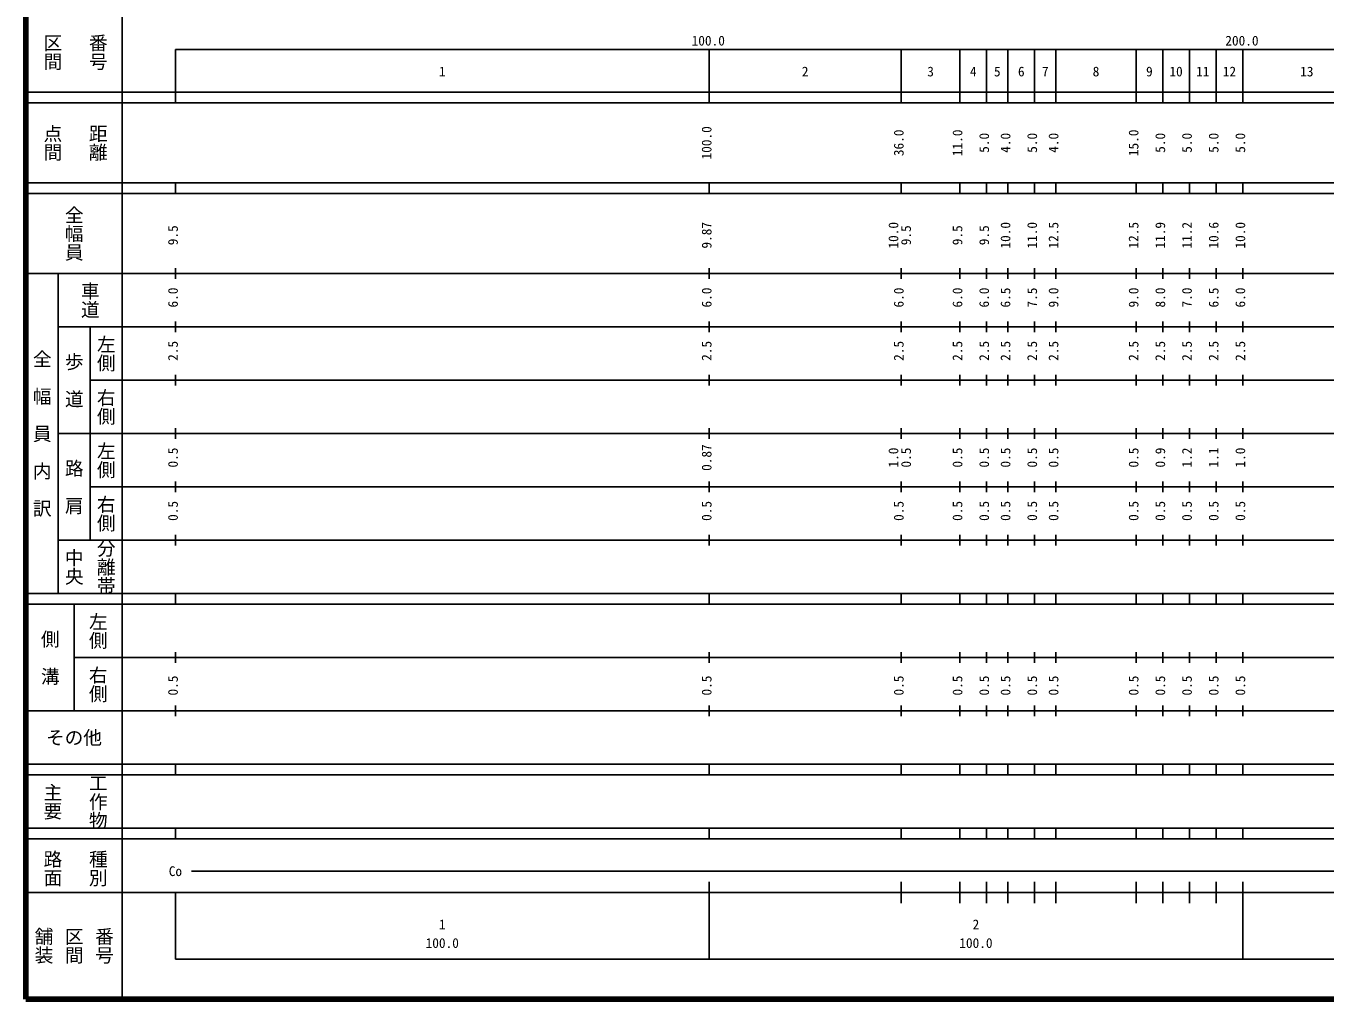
# Model space of a CAD drawing. Units: millimetres on the paper, enlarged 1000 times. Extents: x -17984 to 622016, y -204319 to 155681.
# Drawn here: x -17984 to 225428, y -204319 to -21910 of the extents above; entities that cross this region are included whole.
import ezdxf
from ezdxf.enums import TextEntityAlignment as Align

# ---------------------------------------------------------------- set-up
doc = ezdxf.new("R2010")
doc.units = ezdxf.units.MM
doc.header["$LTSCALE"] = 1000
doc.layers.add('M-TTL', color=2, linetype='Continuous', lineweight=140)
doc.layers.add('M-TTL-BAND', color=7, linetype='Continuous', lineweight=25)
doc.styles.add('@ＭＳ ゴシック', font='')
doc.styles.add('ＭＳ ゴシック', font='')
doc.styles.get('@ＭＳ ゴシック').set_extended_font_data('@MS Gothic')
doc.styles.get('ＭＳ ゴシック').set_extended_font_data('MS Gothic')

msp = doc.modelspace()

# ---------------------------------------------------------------- linework, layer by layer
at = {"layer": 'M-TTL'}
for p, q in [((-17984, 155681), (-17984, -204319)), ((-17984, -204319), (622016, -204319))]:
    msp.add_line(p, q, dxfattribs=at)
at = {"layer": 'M-TTL-BAND'}
for p, q in [((16, 145681), (16, -204319)), ((10016, -26319), (521016, -26319)), ((10016, -26319), (10016, -36319)), ((110016, -36319), (110016, -26319)), ((146016, -36319), (146016, -26319)), ((157016, -36319), (157016, -26319)), ((162016, -36319), (162016, -26319)), ((166016, -36319), (166016, -26319)), ((171016, -36319), (171016, -26319)), ((175016, -36319), (175016, -26319)), ((190016, -36319), (190016, -26319)), ((195016, -36319), (195016, -26319)), ((200016, -36319), (200016, -26319)), ((205016, -36319), (205016, -26319)), ((210016, -36319), (210016, -26319)), ((-17984, -34319), (521016, -34319)), ((-17984, -36319), (521016, -36319)), ((-17984, -51319), (521016, -51319)), ((-17984, -53319), (521016, -53319)), ((10016, -53319), (10016, -51319)), ((110016, -53319), (110016, -51319)), ((146016, -53319), (146016, -51319)), ((157016, -53319), (157016, -51319)), ((162016, -53319), (162016, -51319)), ((166016, -53319), (166016, -51319)), ((171016, -53319), (171016, -51319)), ((175016, -53319), (175016, -51319)), ((190016, -53319), (190016, -51319)), ((195016, -53319), (195016, -51319)), ((200016, -53319), (200016, -51319)), ((205016, -53319), (205016, -51319)), ((210016, -53319), (210016, -51319)), ((10016, -69319), (10016, -67319)), ((110016, -69319), (110016, -67319)), ((146016, -69319), (146016, -67319)), ((157016, -69319), (157016, -67319)), ((162016, -69319), (162016, -67319)), ((166016, -69319), (166016, -67319)), ((171016, -69319), (171016, -67319)), ((175016, -69319), (175016, -67319)), ((190016, -69319), (190016, -67319)), ((195016, -69319), (195016, -67319)), ((200016, -69319), (200016, -67319)), ((205016, -69319), (205016, -67319)), ((210016, -69319), (210016, -67319)), ((-17984, -68319), (521016, -68319)), ((-11984, -128319), (-11984, -68319)), ((10016, -79319), (10016, -77319)), ((110016, -79319), (110016, -77319)), ((146016, -79319), (146016, -77319)), ((157016, -79319), (157016, -77319)), ((162016, -79319), (162016, -77319)), ((166016, -79319), (166016, -77319)), ((171016, -79319), (171016, -77319)), ((175016, -79319), (175016, -77319)), ((190016, -79319), (190016, -77319)), ((195016, -79319), (195016, -77319)), ((200016, -79319), (200016, -77319)), ((205016, -79319), (205016, -77319)), ((210016, -79319), (210016, -77319)), ((-11984, -78319), (521016, -78319)), ((-5984, -78319), (-5984, -118319)), ((10016, -89319), (10016, -87319)), ((110016, -89319), (110016, -87319)), ((146016, -89319), (146016, -87319)), ((157016, -89319), (157016, -87319)), ((162016, -89319), (162016, -87319)), ((166016, -89319), (166016, -87319)), ((171016, -89319), (171016, -87319)), ((175016, -89319), (175016, -87319)), ((190016, -89319), (190016, -87319)), ((195016, -89319), (195016, -87319)), ((200016, -89319), (200016, -87319)), ((205016, -89319), (205016, -87319)), ((210016, -89319), (210016, -87319)), ((-5984, -88319), (521016, -88319)), ((10016, -99319), (10016, -97319)), ((110016, -99319), (110016, -97319)), ((146016, -99319), (146016, -97319)), ((157016, -99319), (157016, -97319)), ((162016, -99319), (162016, -97319)), ((166016, -99319), (166016, -97319)), ((171016, -99319), (171016, -97319)), ((175016, -99319), (175016, -97319)), ((190016, -99319), (190016, -97319)), ((195016, -99319), (195016, -97319)), ((200016, -99319), (200016, -97319)), ((205016, -99319), (205016, -97319)), ((210016, -99319), (210016, -97319)), ((-11984, -98319), (521016, -98319)), ((-5984, -108319), (521016, -108319)), ((10016, -109319), (10016, -107319)), ((110016, -109319), (110016, -107319)), ((146016, -109319), (146016, -107319)), ((157016, -109319), (157016, -107319)), ((162016, -109319), (162016, -107319)), ((166016, -109319), (166016, -107319)), ((171016, -109319), (171016, -107319)), ((175016, -109319), (175016, -107319)), ((190016, -109319), (190016, -107319)), ((195016, -109319), (195016, -107319)), ((200016, -109319), (200016, -107319)), ((205016, -109319), (205016, -107319)), ((210016, -109319), (210016, -107319)), ((-11984, -118319), (521016, -118319)), ((10016, -119319), (10016, -117319)), ((110016, -119319), (110016, -117319)), ((146016, -119319), (146016, -117319)), ((157016, -119319), (157016, -117319)), ((162016, -119319), (162016, -117319)), ((166016, -119319), (166016, -117319)), ((171016, -119319), (171016, -117319)), ((175016, -119319), (175016, -117319)), ((190016, -119319), (190016, -117319)), ((195016, -119319), (195016, -117319)), ((200016, -119319), (200016, -117319)), ((205016, -119319), (205016, -117319)), ((210016, -119319), (210016, -117319)), ((-17984, -128319), (521016, -128319)), ((10016, -130319), (10016, -128319)), ((110016, -130319), (110016, -128319)), ((146016, -130319), (146016, -128319)), ((157016, -130319), (157016, -128319)), ((162016, -130319), (162016, -128319)), ((166016, -130319), (166016, -128319)), ((171016, -130319), (171016, -128319)), ((175016, -130319), (175016, -128319)), ((190016, -130319), (190016, -128319)), ((195016, -130319), (195016, -128319)), ((200016, -130319), (200016, -128319)), ((205016, -130319), (205016, -128319)), ((210016, -130319), (210016, -128319)), ((-17984, -130319), (521016, -130319)), ((-8984, -130319), (-8984, -150319)), ((-8984, -140319), (521016, -140319)), ((10016, -141319), (10016, -139319)), ((110016, -141319), (110016, -139319)), ((146016, -141319), (146016, -139319)), ((157016, -141319), (157016, -139319)), ((162016, -141319), (162016, -139319)), ((166016, -141319), (166016, -139319)), ((171016, -141319), (171016, -139319)), ((175016, -141319), (175016, -139319)), ((190016, -141319), (190016, -139319)), ((195016, -141319), (195016, -139319)), ((200016, -141319), (200016, -139319)), ((205016, -141319), (205016, -139319)), ((210016, -141319), (210016, -139319)), ((-17984, -150319), (521016, -150319)), ((10016, -151319), (10016, -149319)), ((110016, -151319), (110016, -149319)), ((146016, -151319), (146016, -149319)), ((157016, -151319), (157016, -149319)), ((162016, -151319), (162016, -149319)), ((166016, -151319), (166016, -149319)), ((171016, -151319), (171016, -149319)), ((175016, -151319), (175016, -149319)), ((190016, -151319), (190016, -149319)), ((195016, -151319), (195016, -149319)), ((200016, -151319), (200016, -149319)), ((205016, -151319), (205016, -149319)), ((210016, -151319), (210016, -149319)), ((-17984, -160319), (521016, -160319)), ((10016, -162319), (10016, -160319)), ((110016, -162319), (110016, -160319)), ((146016, -162319), (146016, -160319)), ((157016, -162319), (157016, -160319)), ((162016, -162319), (162016, -160319)), ((166016, -162319), (166016, -160319)), ((171016, -162319), (171016, -160319)), ((175016, -162319), (175016, -160319)), ((190016, -162319), (190016, -160319)), ((195016, -162319), (195016, -160319)), ((200016, -162319), (200016, -160319)), ((205016, -162319), (205016, -160319)), ((210016, -162319), (210016, -160319)), ((-17984, -162319), (521016, -162319)), ((-17984, -172319), (521016, -172319)), ((10016, -174319), (10016, -172319)), ((110016, -174319), (110016, -172319)), ((146016, -174319), (146016, -172319)), ((157016, -174319), (157016, -172319)), ((162016, -174319), (162016, -172319)), ((166016, -174319), (166016, -172319)), ((171016, -174319), (171016, -172319)), ((175016, -174319), (175016, -172319)), ((190016, -174319), (190016, -172319)), ((195016, -174319), (195016, -172319)), ((200016, -174319), (200016, -172319)), ((205016, -174319), (205016, -172319)), ((210016, -174319), (210016, -172319)), ((-17984, -174319), (521016, -174319)), ((13016, -180319), (507016, -180319)), ((110016, -196819), (110016, -182319)), ((146016, -186319), (146016, -182319)), ((157016, -186319), (157016, -182319)), ((162016, -186319), (162016, -182319)), ((166016, -186319), (166016, -182319)), ((171016, -186319), (171016, -182319)), ((175016, -186319), (175016, -182319)), ((190016, -186319), (190016, -182319)), ((195016, -186319), (195016, -182319)), ((200016, -186319), (200016, -182319)), ((205016, -186319), (205016, -182319)), ((210016, -196819), (210016, -182319)), ((-17984, -184319), (521016, -184319)), ((10016, -184319), (10016, -196819)), ((10016, -196819), (521016, -196819))]:
    msp.add_line(p, q, dxfattribs=at)

# ---------------------------------------------------------------- texts
at = {"layer": 'M-TTL-BAND', "style": '@ＭＳ ゴシック'}
for s, p in [('区間', (-12984, -26819)), ('番号', (-4484, -26819)), ('点間', (-12984, -43819)), ('距離', (-4484, -43819)), ('全幅員', (-8984, -60819)), ('車道', (-5984, -73319)), ('左側', (-2984, -83319)), ('全\u3000幅\u3000員\u3000内\u3000訳', (-14984, -98319)), ('歩\u3000道', (-8984, -88319)), ('右側', (-2984, -93319)), ('左側', (-2984, -103319)), ('路\u3000肩', (-8984, -108319)), ('右側', (-2984, -113319)), ('分離帯', (-2984, -123319)), ('中央', (-8984, -123319)), ('左側', (-4484, -135319)), ('側\u3000溝', (-13484, -140319)), ('右側', (-4484, -145319)), ('工作物', (-4484, -167319)), ('主要', (-12984, -167319)), ('路面', (-12984, -179819)), ('種別', (-4484, -179819)), ('舗装', (-14651, -194319)), ('区間', (-8984, -194319)), ('番号', (-3318, -194319))]:
    msp.add_text(s, height=2566, rotation=270, dxfattribs=at).set_placement(p, align=Align.MIDDLE_CENTER)
at = {"layer": 'M-TTL-BAND', "style": 'ＭＳ ゴシック'}
for s, p in [('100.0', (109860, -26125)), ('200.0', (209860, -26125)), ('1', (60016, -31914)), ('2', (128016, -31914)), ('3', (151516, -31914)), ('4', (159516, -31914)), ('5', (164016, -31914)), ('6', (168516, -31914)), ('7', (173016, -31914)), ('8', (182516, -31914)), ('9', (192516, -31914)), ('10', (197516, -31914)), ('11', (202516, -31914)), ('12', (207516, -31914)), ('13', (222016, -31914)), ('Co', (10016, -181819)), ('1', (60016, -191796)), ('2', (160016, -191796)), ('100.0', (60016, -195286)), ('100.0', (160016, -195286))]:
    msp.add_text(s, height=1833, dxfattribs=at).set_placement(p, align=Align.BOTTOM_CENTER)
for s, p in [('100.0', (111016, -43819)), ('36.0', (147016, -43819)), ('11.0', (158016, -43819)), ('5.0', (163016, -43819)), ('4.0', (167016, -43819)), ('5.0', (172016, -43819)), ('4.0', (176016, -43819)), ('15.0', (191016, -43819)), ('5.0', (196016, -43819)), ('5.0', (201016, -43819)), ('5.0', (206016, -43819)), ('5.0', (211016, -43819)), ('9.5', (11016, -61145)), ('9.87', (111016, -61145)), ('10.0', (146016, -61145)), ('9.5', (148386, -61145)), ('9.5', (158016, -61145)), ('9.5', (163016, -61145)), ('10.0', (167016, -61145)), ('11.0', (172016, -61145)), ('12.5', (176016, -61145)), ('12.5', (191016, -61145)), ('11.9', (196016, -61145)), ('11.2', (201016, -61145)), ('10.6', (206016, -61145)), ('10.0', (211016, -61145)), ('6.0', (11016, -72819)), ('6.0', (111016, -72819)), ('6.0', (147016, -72819)), ('6.0', (158016, -72819)), ('6.0', (163016, -72819)), ('6.5', (167016, -72819)), ('7.5', (172016, -72819)), ('9.0', (176016, -72819)), ('9.0', (191016, -72819)), ('8.0', (196016, -72819)), ('7.0', (201016, -72819)), ('6.5', (206016, -72819)), ('6.0', (211016, -72819)), ('2.5', (11016, -82819)), ('2.5', (111016, -82819)), ('2.5', (147016, -82819)), ('2.5', (158016, -82819)), ('2.5', (163016, -82819)), ('2.5', (167016, -82819)), ('2.5', (172016, -82819)), ('2.5', (176016, -82819)), ('2.5', (191016, -82819)), ('2.5', (196016, -82819)), ('2.5', (201016, -82819)), ('2.5', (206016, -82819)), ('2.5', (211016, -82819)), ('0.5', (11016, -102819)), ('0.87', (111016, -102819)), ('1.0', (146016, -102819)), ('0.5', (148386, -102819)), ('0.5', (158016, -102819)), ('0.5', (163016, -102819)), ('0.5', (167016, -102819)), ('0.5', (172016, -102819)), ('0.5', (176016, -102819)), ('0.5', (191016, -102819)), ('0.9', (196016, -102819)), ('1.2', (201016, -102819)), ('1.1', (206016, -102819)), ('1.0', (211016, -102819)), ('0.5', (11016, -112819)), ('0.5', (111016, -112819)), ('0.5', (147016, -112819)), ('0.5', (158016, -112819)), ('0.5', (163016, -112819)), ('0.5', (167016, -112819)), ('0.5', (172016, -112819)), ('0.5', (176016, -112819)), ('0.5', (191016, -112819)), ('0.5', (196016, -112819)), ('0.5', (201016, -112819)), ('0.5', (206016, -112819)), ('0.5', (211016, -112819)), ('0.5', (11016, -145555)), ('0.5', (111016, -145555)), ('0.5', (147016, -145555)), ('0.5', (158016, -145555)), ('0.5', (163016, -145555)), ('0.5', (167016, -145555)), ('0.5', (172016, -145555)), ('0.5', (176016, -145555)), ('0.5', (191016, -145555)), ('0.5', (196016, -145555)), ('0.5', (201016, -145555)), ('0.5', (206016, -145555)), ('0.5', (211016, -145555))]:
    msp.add_text(s, height=1833, rotation=90, dxfattribs=at).set_placement(p, align=Align.BOTTOM_CENTER)
msp.add_text('その他', height=2566, dxfattribs=at).set_placement((-8984, -155319), align=Align.MIDDLE_CENTER)

doc.saveas('drawing.dxf')
